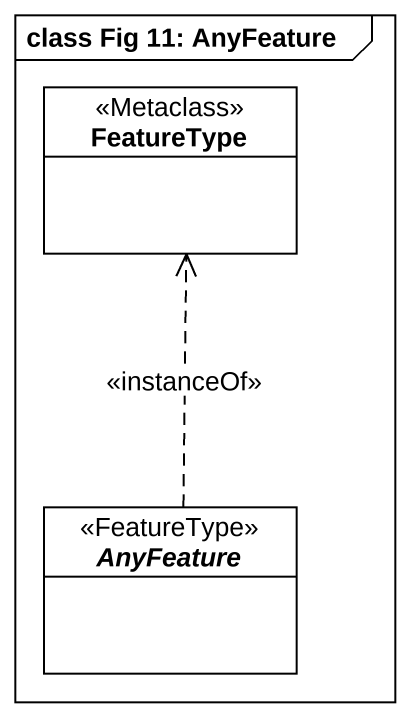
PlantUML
@startuml
mainframe class Fig 11: AnyFeature
hide circle
hide empty members
class FeatureType <<Metaclass>>
abstract class AnyFeature <<FeatureType>>
AnyFeature .up.> FeatureType : <<instanceOf>>
@enduml
